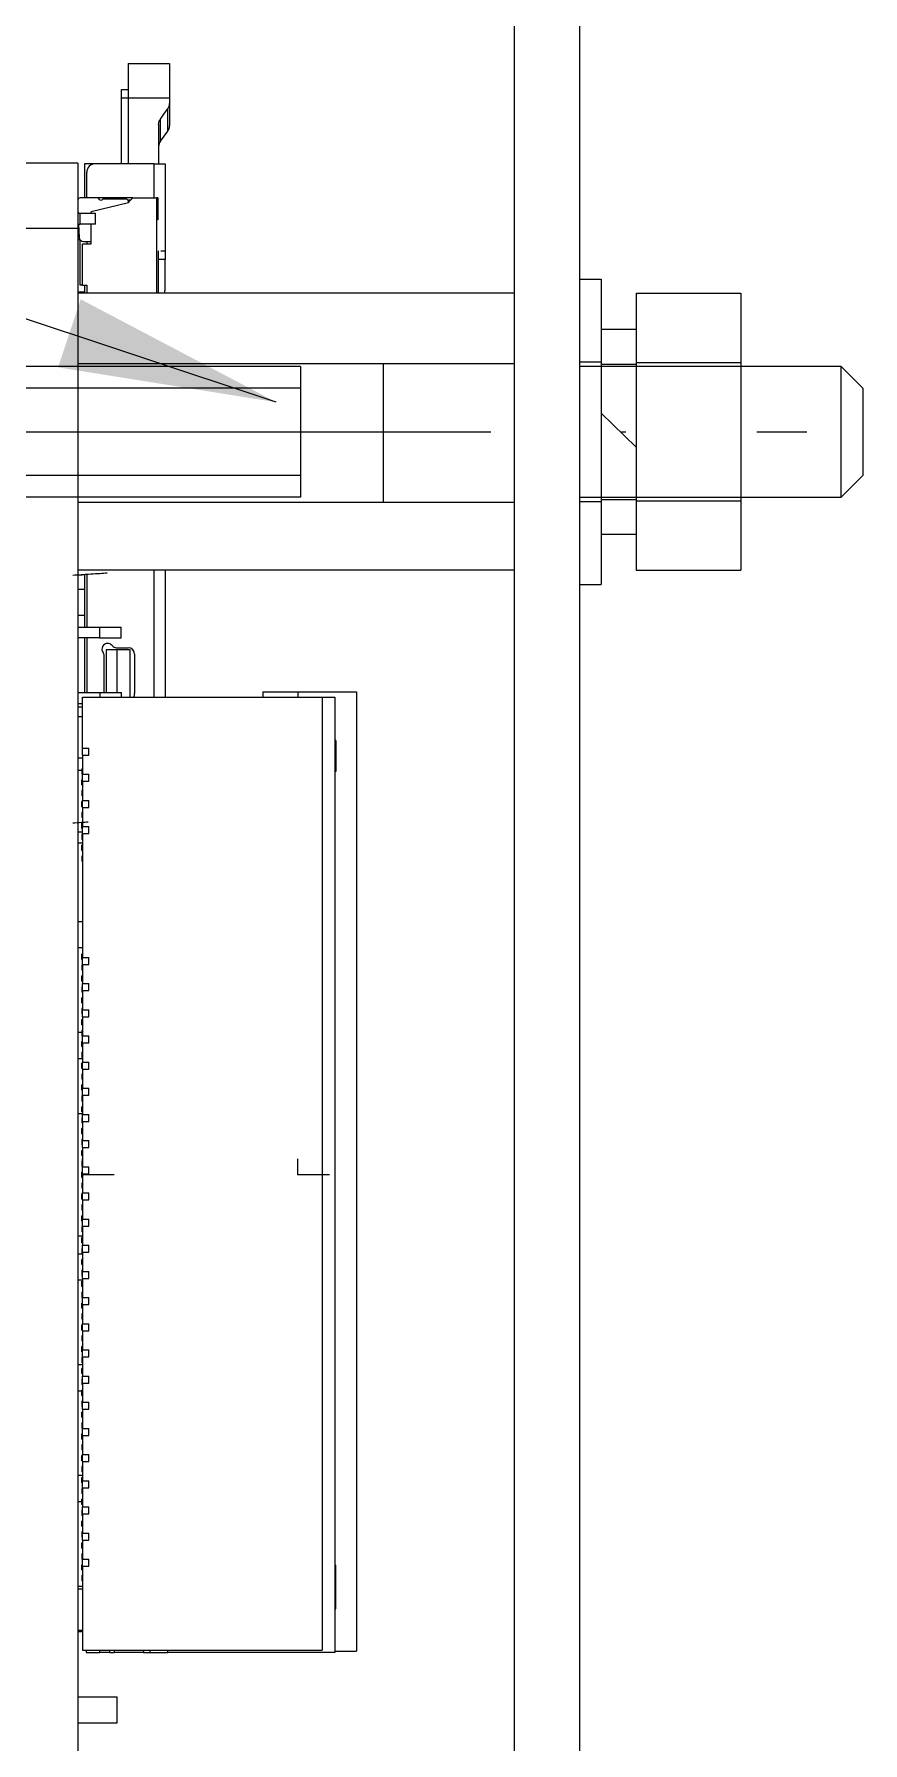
# Model space of a CAD drawing. Extents: x -34 to 51106, y -14166 to 1700.
# Drawn here: x 131.12 to 150.13, y 67.53 to 106.71 of the extents above; entities that cross this region are included whole.
import ezdxf

# ---------------------------------------------------------------- set-up
doc = ezdxf.new("R2010")
doc.units = 0
doc.linetypes.add('ACAD_ISO10W100', pattern=[18, 12, -3, 0, -3])
doc.linetypes.add('НЕВИДИМАЯ2', pattern=[4.7625, 3.175, -1.5875])
doc.layers.get('0').update_dxf_attribs({"linetype": 'CONTINUOUS'})
for name, color, linetype in [('1', 1, 'CONTINUOUS'), ('НЕВИДИМ', 1, 'НЕВИДИМАЯ2'), ('ОСИ', 3, 'ACAD_ISO10W100'), ('РАЗМЕРЫ', 2, 'CONTINUOUS')]:
    doc.layers.add(name, color=color, linetype=linetype)
doc.styles.add('ARIAL', font='arial.ttf', dxfattribs={"height": 3})
doc.dimstyles.new('ARIAL', dxfattribs={"dimscale": 0, "dimtxt": 3, "dimasz": 3, "dimexe": 2, "dimexo": 0, "dimgap": 2, "dimtad": 1, "dimtoh": 1, "dimdec": 1, "dimrnd": 0.1, "dimzin": 9, "dimtxsty": 'ARIAL', "dimblk": 'OPEN', "dimcen": -3, "dimdle": 1.25, "dimclrd": 256, "dimclre": 256, "dimclrt": 256, "dimazin": 3, "dimtfac": 1, "dimtdec": 1, "dimtmove": 0, "dimatfit": 3, "dimtvp": 1.5, "dimtolj": 1, "dimtzin": 1})

# ---------------------------------------------------------------- blocks, each defined once
blk = doc.blocks.new('A$CE64F091F')
for p, q in [((-0.5, 3.5), (-0.5, -3.5)), ((-0.5, 3.5), (0, 3.5)), ((0, 3.5), (0, -3.5)), ((-1.3, 2.75), (-1.3, -2.75)), ((-1.3, 2.35), (-1.3, -2.35)), ((-1.3, 2.35), (-0.5, 2.35)), ((-0.5, 2.35), (-0.5, -2.35)), ((0, 2.35), (0, -2.35)), ((-0.5, 1.6), (0, 1.6)), ((-1.3, 1.55), (-0.5, 1.55)), ((6.7, 1.5), (-1.3, 1.5)), ((6.7, 1.5), (6.7, -1.5)), ((-1.3, 0.428), (-0.5, -0.357)), ((6.7, -1.5), (-1.3, -1.5)), ((-1.3, -1.55), (-0.5, -1.55)), ((-0.5, -1.6), (0, -1.6)), ((-1.3, -2.35), (-0.5, -2.35)), ((-0.5, -3.5), (0, -3.5))]:
    blk.add_line(p, q)
blk.add_arc((-0.549, 0), 2.851, 105.2667, 254.7333)
at = {"layer": '1'}
for p, q in [((6.7, 1), (-1.3, 1)), ((6.7, -1), (-1.3, -1))]:
    blk.add_line(p, q, dxfattribs=at)
at = {"layer": 'ОСИ'}
blk.add_line((-4.413, 0), (9.583, 0), dxfattribs=at)

msp = doc.modelspace()

# ---------------------------------------------------------------- linework, layer by layer
for p, q in [((142.1273, 205.089), (142.1273, 25.089)), ((143.6273, 205.089), (143.6273, 25.089)), ((133.2773, 106.0356), (134.2273, 106.0356)), ((133.2773, 106.0356), (133.2773, 105.2356)), ((134.2273, 106.0356), (134.2273, 105.2356)), ((133.1273, 105.2356), (133.1273, 105.4356)), ((133.1273, 105.4356), (133.2773, 105.4356)), ((133.2773, 105.2356), (133.1273, 105.2356)), ((133.1273, 103.7356), (133.1273, 105.2356)), ((133.2773, 105.2356), (133.2773, 103.7356)), ((134.2273, 105.2356), (133.2773, 105.2356)), ((134.2273, 105.2356), (134.2273, 105.1168)), ((134.2273, 105.1168), (134.2273, 104.6012)), ((133.9773, 104.6373), (133.9773, 103.7356)), ((134.0161, 104.2485), (134.0161, 104.7579)), ((134.1884, 104.4827), (134.1884, 104.9962)), ((134.0161, 104.2485), (134.1884, 104.4827)), ((132.1273, 103.7509), (130.5273, 103.7509)), ((132.1273, 103.7509), (132.1273, 102.2509)), ((132.5273, 103.7356), (132.2773, 103.7356)), ((132.2773, 103.7356), (132.2773, 102.9509)), ((132.3273, 102.9509), (132.3273, 103.5356)), ((133.8773, 103.7356), (132.5273, 103.7356)), ((133.8773, 103.7356), (134.1273, 103.7356)), ((133.8773, 102.9509), (133.8773, 103.7356)), ((134.1273, 103.7356), (134.1273, 101.7356)), ((132.1273, 102.6543), (132.1298, 102.6009)), ((132.5707, 102.9509), (132.1773, 102.9509)), ((133.2873, 102.8402), (132.4273, 102.6322)), ((133.3873, 102.9509), (132.5707, 102.9509)), ((133.2473, 102.9209), (132.6973, 102.9209)), ((133.3873, 102.9509), (133.2873, 102.8509)), ((133.3373, 102.9009), (133.2873, 102.9009)), ((133.2873, 102.8509), (133.2873, 102.9009)), ((133.2873, 102.8509), (133.2873, 102.8402)), ((133.3873, 102.9509), (133.9273, 102.9509)), ((133.9273, 102.9509), (133.9273, 100.7642)), ((133.9573, 102.9509), (133.9273, 102.9509)), ((133.9573, 102.9509), (133.9573, 102.4504)), ((132.1273, 102.6009), (132.1773, 102.6009)), ((132.1273, 102.3509), (132.1773, 102.3509)), ((132.1419, 102.3509), (132.1567, 102.046)), ((132.1773, 102.3509), (132.1773, 102.6009)), ((132.1773, 102.6009), (132.5273, 102.6009)), ((132.5273, 102.3509), (132.1773, 102.3509)), ((132.4273, 102.6009), (132.4273, 102.6322)), ((132.4273, 101.9011), (132.4273, 102.3509)), ((132.5273, 102.3509), (132.5273, 102.6009)), ((133.9573, 102.4504), (133.9273, 102.4504)), ((132.1273, 102.2509), (130.5273, 102.2509)), ((132.1273, 102.2509), (132.1468, 102.2509)), ((132.1273, 102.2509), (132.1273, 30.2509)), ((132.1273, 102.0009), (132.17, 102.0009)), ((132.1773, 100.9509), (132.1773, 101.9899)), ((132.2273, 101.9011), (132.4273, 101.9011)), ((132.2273, 100.9509), (132.2273, 101.9011)), ((132.2566, 101.9509), (132.4273, 101.9509)), ((132.3273, 101.9509), (132.3273, 101.9011)), ((133.9773, 100.7642), (133.9773, 101.7356)), ((134.1273, 101.5356), (133.9773, 101.5356)), ((134.0273, 101.7356), (134.1273, 101.7356)), ((134.1273, 101.7356), (134.1273, 101.5356)), ((134.1273, 100.9106), (134.1273, 101.5356)), ((143.6273, 101.089), (143.6273, 94.089)), ((143.6273, 101.089), (144.1273, 101.089)), ((144.1273, 101.089), (144.1273, 94.089)), ((132.1291, 100.7644), (132.1273, 100.7644)), ((142.1273, 100.7642), (132.1273, 100.7642)), ((132.2273, 100.9509), (132.1773, 100.9509)), ((132.1773, 100.8009), (132.2473, 100.8009)), ((132.2273, 100.9509), (132.3273, 100.9509)), ((132.2773, 100.9509), (132.2773, 100.7909)), ((132.3273, 100.9509), (132.3273, 100.7642)), ((134.1189, 100.7642), (134.1229, 100.8103)), ((142.1273, 100.7644), (134.1273, 100.7644)), ((144.9273, 100.7644), (144.9273, 94.4136)), ((144.9273, 100.7644), (147.3273, 100.7644)), ((147.3273, 100.7644), (147.3273, 94.4136)), ((144.1273, 99.939), (144.1273, 95.239)), ((144.1273, 99.939), (144.9273, 99.939)), ((144.9273, 99.939), (144.9273, 95.239)), ((142.1273, 99.143), (132.1273, 99.143)), ((143.6273, 99.189), (144.1273, 99.189)), ((144.1273, 99.139), (144.9273, 99.139)), ((144.9273, 99.1767), (147.3273, 99.1767)), ((149.6273, 99.089), (143.6273, 99.089)), ((150.1273, 98.589), (149.6273, 99.089)), ((149.6273, 96.089), (149.6273, 99.089)), ((150.1273, 98.589), (150.1273, 96.589)), ((144.1273, 98.0169), (144.9273, 97.2322)), ((149.6273, 96.089), (150.1273, 96.589)), ((149.6273, 96.089), (150.1273, 96.589)), ((143.6273, 96.089), (149.6273, 96.089)), ((143.6273, 96.089), (149.6273, 96.089)), ((144.1273, 96.039), (144.9273, 96.039)), ((144.9273, 96.0013), (147.3273, 96.0013)), ((142.1273, 95.9678), (132.1273, 95.9678)), ((143.6273, 95.989), (144.1273, 95.989)), ((144.1273, 95.239), (144.9273, 95.239)), ((142.1273, 94.4138), (132.1273, 94.4138)), ((132.2773, 94.3019), (132.2773, 93.1109)), ((132.3273, 94.3224), (132.3273, 93.1109)), ((132.3648, 94.3248), (132.365, 94.3248)), ((133.8773, 91.5009), (133.8773, 94.4138)), ((134.1273, 94.4138), (134.1273, 91.5009)), ((142.1273, 94.4135), (134.1273, 94.4135)), ((143.6273, 94.089), (144.1273, 94.089)), ((144.9273, 94.4136), (147.3273, 94.4136)), ((132.1273, 93.9809), (132.2773, 93.9809)), ((132.1273, 93.3809), (132.2773, 93.3809)), ((132.1273, 93.1109), (132.6173, 93.1109)), ((132.6173, 92.8609), (132.1273, 92.8609)), ((132.2773, 92.8609), (132.2773, 91.6109)), ((132.3273, 92.8609), (132.3273, 91.6109)), ((132.6173, 93.1109), (132.6173, 92.8609)), ((132.6173, 93.1109), (133.1173, 93.1109)), ((132.6173, 92.8609), (133.1173, 92.8609)), ((133.1173, 92.8609), (133.1173, 93.1109)), ((132.7773, 92.5856), (132.7773, 91.6109)), ((133.0273, 92.5856), (132.7773, 92.5856)), ((133.0122, 92.6356), (133.2773, 92.6356)), ((133.0273, 91.6109), (133.0273, 92.5856)), ((133.3273, 92.5856), (133.0273, 92.5856)), ((133.3273, 91.5009), (133.3273, 92.5856)), ((133.4273, 92.4856), (133.4273, 91.5856)), ((132.7273, 91.6189), (132.7273, 92.4523)), ((132.1273, 91.6109), (132.6273, 91.6109)), ((132.1273, 91.3609), (132.2273, 91.3609)), ((132.2273, 91.5009), (137.7273, 91.5009)), ((132.2273, 90.3359), (132.2273, 91.5009)), ((132.6273, 91.6109), (132.6273, 91.5009)), ((132.6273, 91.6109), (133.1273, 91.6109)), ((132.727, 91.6109), (132.7273, 91.6189)), ((133.1273, 91.5009), (133.1273, 91.6109)), ((136.3673, 91.6259), (137.1673, 91.6259)), ((136.3673, 91.6259), (136.3673, 91.5009)), ((137.1673, 91.6259), (137.1673, 91.5009)), ((137.1673, 91.6259), (138.5173, 91.6259)), ((137.7273, 91.5009), (138.0173, 91.5009)), ((137.7273, 91.5009), (137.7273, 69.6509)), ((138.0173, 91.5009), (138.0173, 69.6009)), ((138.5173, 91.6259), (138.5173, 69.6259)), ((132.2273, 91.2759), (132.1273, 91.2759)), ((132.2273, 91.0509), (132.1273, 91.0509)), ((138.0173, 90.5175), (138.0373, 90.5175)), ((138.0173, 90.5156), (138.0373, 90.5156)), ((132.2273, 90.3359), (132.3773, 90.3359)), ((132.2273, 90.1759), (132.2273, 90.3359)), ((132.2273, 90.1759), (132.3773, 90.1759)), ((132.2273, 90.1759), (132.2273, 89.7359)), ((132.3773, 90.1759), (132.3773, 90.3359)), ((138.0173, 90.5009), (138.0373, 90.5009)), ((138.0373, 90.5009), (138.0373, 89.8009)), ((132.2273, 90.1009), (132.1273, 90.1009)), ((132.1273, 89.8259), (132.2173, 89.8259)), ((132.2273, 89.8609), (132.2173, 89.8609)), ((132.2173, 89.8609), (132.2173, 89.7409)), ((132.2273, 89.7409), (132.2173, 89.7409)), ((132.2273, 89.5759), (132.2273, 89.7359)), ((132.2273, 89.7359), (132.3773, 89.7359)), ((132.3773, 89.5759), (132.3773, 89.7359)), ((138.0373, 89.8009), (138.0173, 89.8009)), ((132.2173, 89.4909), (132.2173, 89.6109)), ((132.2245, 89.6109), (132.2173, 89.6109)), ((132.2173, 89.4909), (132.2245, 89.4909)), ((132.2173, 89.3609), (132.2173, 89.2409)), ((132.2273, 89.3609), (132.2173, 89.3609)), ((132.2245, 89.6109), (132.2245, 89.4909)), ((132.2273, 89.6109), (132.2245, 89.6109)), ((132.2245, 89.4909), (132.2273, 89.4909)), ((132.2273, 89.5759), (132.3773, 89.5759)), ((132.2273, 89.5759), (132.2273, 89.1359)), ((132.2273, 89.2409), (132.2173, 89.2409)), ((132.2173, 88.9909), (132.2173, 89.1109)), ((132.2245, 89.1109), (132.2173, 89.1109)), ((132.2173, 88.9909), (132.2245, 88.9909)), ((132.2245, 89.1109), (132.2245, 88.9909)), ((132.2273, 89.1109), (132.2245, 89.1109)), ((132.2245, 88.9909), (132.2273, 88.9909)), ((132.2273, 89.1359), (132.3773, 89.1359)), ((132.2273, 88.9759), (132.2273, 89.1359)), ((132.2273, 88.9759), (132.3773, 88.9759)), ((132.2273, 88.9759), (132.2273, 88.5359)), ((132.3773, 88.9759), (132.3773, 89.1359)), ((132.2273, 88.8609), (132.2173, 88.8609)), ((132.2173, 88.8609), (132.2173, 88.7409)), ((132.2273, 88.7409), (132.2173, 88.7409)), ((132.2173, 88.4909), (132.2173, 88.6109)), ((132.2245, 88.6109), (132.2173, 88.6109)), ((132.2245, 88.6109), (132.2245, 88.4909)), ((132.2273, 88.6109), (132.2245, 88.6109)), ((132.2273, 88.4109), (132.1273, 88.4109)), ((132.1273, 88.1609), (132.2273, 88.1609)), ((132.2173, 88.4909), (132.2245, 88.4909)), ((132.2273, 88.3609), (132.2173, 88.3609)), ((132.2173, 88.3609), (132.2173, 88.2409)), ((132.2273, 88.2409), (132.2173, 88.2409)), ((132.2245, 88.4909), (132.2273, 88.4909)), ((132.2273, 88.3759), (132.2273, 88.5359)), ((132.2273, 88.5359), (132.3773, 88.5359)), ((132.2273, 88.3759), (132.3773, 88.3759)), ((132.2273, 88.3759), (132.2273, 85.5359)), ((132.3773, 88.3759), (132.3773, 88.5359)), ((132.2173, 87.9909), (132.2173, 88.1109)), ((132.2245, 88.1109), (132.2173, 88.1109)), ((132.2173, 87.9909), (132.2245, 87.9909)), ((132.2173, 87.8609), (132.2173, 87.7409)), ((132.2273, 87.8609), (132.2173, 87.8609)), ((132.2245, 88.1109), (132.2245, 87.9909)), ((132.2273, 88.1109), (132.2245, 88.1109)), ((132.2245, 87.9909), (132.2273, 87.9909)), ((132.2273, 87.7409), (132.2173, 87.7409)), ((132.1273, 86.3609), (132.2273, 86.3609)), ((132.1273, 85.7609), (132.2273, 85.7609)), ((132.2173, 85.4909), (132.2173, 85.6109)), ((132.2245, 85.6109), (132.2173, 85.6109)), ((132.2173, 85.4909), (132.2245, 85.4909)), ((132.2245, 85.6109), (132.2245, 85.4909)), ((132.2273, 85.6109), (132.2245, 85.6109)), ((132.2245, 85.4909), (132.2273, 85.4909)), ((132.2273, 85.5359), (132.3773, 85.5359)), ((132.2273, 85.3759), (132.2273, 85.5359)), ((132.3773, 85.3759), (132.3773, 85.5359)), ((132.2173, 85.3609), (132.2173, 85.2409)), ((132.2273, 85.3609), (132.2173, 85.3609)), ((132.2273, 85.2409), (132.2173, 85.2409)), ((132.2173, 84.9909), (132.2173, 85.1109)), ((132.2245, 85.1109), (132.2173, 85.1109)), ((132.2245, 85.1109), (132.2245, 84.9909)), ((132.2273, 85.1109), (132.2245, 85.1109)), ((132.2273, 85.3759), (132.3773, 85.3759)), ((132.2273, 85.3759), (132.2273, 84.9359)), ((132.2173, 84.9909), (132.2245, 84.9909)), ((132.2173, 84.8609), (132.2173, 84.7409)), ((132.2273, 84.8609), (132.2173, 84.8609)), ((132.2273, 84.7409), (132.2173, 84.7409)), ((132.2245, 84.9909), (132.2273, 84.9909)), ((132.2273, 84.7759), (132.2273, 84.9359)), ((132.2273, 84.9359), (132.3773, 84.9359)), ((132.2273, 84.7759), (132.3773, 84.7759)), ((132.2273, 84.7759), (132.2273, 84.3359)), ((132.3773, 84.7759), (132.3773, 84.9359)), ((132.2173, 84.4909), (132.2173, 84.6109)), ((132.2245, 84.6109), (132.2173, 84.6109)), ((132.2173, 84.4909), (132.2245, 84.4909)), ((132.2173, 84.3609), (132.2173, 84.2409)), ((132.2273, 84.3609), (132.2173, 84.3609)), ((132.2273, 84.2409), (132.2173, 84.2409)), ((132.2245, 84.6109), (132.2245, 84.4909)), ((132.2273, 84.6109), (132.2245, 84.6109)), ((132.2245, 84.4909), (132.2273, 84.4909)), ((132.2273, 84.3359), (132.3773, 84.3359)), ((132.2273, 84.1759), (132.2273, 84.3359)), ((132.3773, 84.1759), (132.3773, 84.3359)), ((132.2173, 83.9909), (132.2173, 84.1109)), ((132.2245, 84.1109), (132.2173, 84.1109)), ((132.2173, 83.9909), (132.2245, 83.9909)), ((132.2273, 83.8609), (132.2173, 83.8609)), ((132.2173, 83.8609), (132.2173, 83.7409)), ((132.2245, 84.1109), (132.2245, 83.9909)), ((132.2273, 84.1109), (132.2245, 84.1109)), ((132.2245, 83.9909), (132.2273, 83.9909)), ((132.2273, 84.1759), (132.3773, 84.1759)), ((132.2273, 84.1759), (132.2273, 83.7359)), ((132.1273, 83.8209), (132.2173, 83.8209)), ((132.2273, 83.7409), (132.2173, 83.7409)), ((132.2173, 83.4909), (132.2173, 83.6109)), ((132.2245, 83.6109), (132.2173, 83.6109)), ((132.2173, 83.4909), (132.2245, 83.4909)), ((132.2245, 83.6109), (132.2245, 83.4909)), ((132.2273, 83.6109), (132.2245, 83.6109)), ((132.2245, 83.4909), (132.2273, 83.4909)), ((132.2273, 83.5759), (132.2273, 83.7359)), ((132.2273, 83.7359), (132.3773, 83.7359)), ((132.2273, 83.5759), (132.3773, 83.5759)), ((132.2273, 83.5759), (132.2273, 83.1359)), ((132.3773, 83.5759), (132.3773, 83.7359)), ((132.1273, 83.2209), (132.2273, 83.2209)), ((132.2173, 83.3609), (132.2173, 83.2409)), ((132.2273, 83.3609), (132.2173, 83.3609)), ((132.2273, 83.2409), (132.2173, 83.2409)), ((132.2173, 82.9909), (132.2173, 83.1109)), ((132.2245, 83.1109), (132.2173, 83.1109)), ((132.2245, 83.1109), (132.2245, 82.9909)), ((132.2273, 83.1109), (132.2245, 83.1109)), ((132.2273, 82.9759), (132.2273, 83.1359)), ((132.2273, 83.1359), (132.3773, 83.1359)), ((132.3773, 82.9759), (132.3773, 83.1359)), ((132.2173, 82.9909), (132.2245, 82.9909)), ((132.2173, 82.8609), (132.2173, 82.7409)), ((132.2273, 82.8609), (132.2173, 82.8609)), ((132.2273, 82.7409), (132.2173, 82.7409)), ((132.2245, 82.9909), (132.2273, 82.9909)), ((132.2273, 82.9759), (132.3773, 82.9759)), ((132.2273, 82.9759), (132.2273, 82.5359)), ((132.2173, 82.4909), (132.2173, 82.6109)), ((132.2245, 82.6109), (132.2173, 82.6109)), ((132.2173, 82.4909), (132.2245, 82.4909)), ((132.2173, 82.3609), (132.2173, 82.2409)), ((132.2273, 82.3609), (132.2173, 82.3609)), ((132.2245, 82.6109), (132.2245, 82.4909)), ((132.2273, 82.6109), (132.2245, 82.6109)), ((132.2245, 82.4909), (132.2273, 82.4909)), ((132.2273, 82.3759), (132.2273, 82.5359)), ((132.2273, 82.5359), (132.3773, 82.5359)), ((132.2273, 82.3759), (132.3773, 82.3759)), ((132.2273, 82.3759), (132.2273, 81.9359)), ((132.3773, 82.3759), (132.3773, 82.5359)), ((132.1273, 81.9545), (132.2273, 81.9545)), ((132.2273, 82.2409), (132.2173, 82.2409)), ((132.2173, 81.9909), (132.2173, 82.1109)), ((132.2245, 82.1109), (132.2173, 82.1109)), ((132.2173, 81.9909), (132.2245, 81.9909)), ((132.2245, 82.1109), (132.2245, 81.9909)), ((132.2273, 82.1109), (132.2245, 82.1109)), ((132.2245, 81.9909), (132.2273, 81.9909)), ((132.2273, 81.9359), (132.3773, 81.9359)), ((132.2273, 81.7759), (132.2273, 81.9359)), ((132.3773, 81.7759), (132.3773, 81.9359)), ((132.2273, 81.8609), (132.2173, 81.8609)), ((132.2173, 81.8609), (132.2173, 81.7409)), ((132.2273, 81.7409), (132.2173, 81.7409)), ((132.2173, 81.4909), (132.2173, 81.6109)), ((132.2245, 81.6109), (132.2173, 81.6109)), ((132.2245, 81.6109), (132.2245, 81.4909)), ((132.2273, 81.6109), (132.2245, 81.6109)), ((132.2273, 81.7759), (132.3773, 81.7759)), ((132.2273, 81.7759), (132.2273, 81.3359)), ((132.2173, 81.4909), (132.2245, 81.4909)), ((132.2173, 81.3609), (132.2173, 81.2409)), ((132.2273, 81.3609), (132.2173, 81.3609)), ((132.2273, 81.2409), (132.2173, 81.2409)), ((132.2173, 80.9909), (132.2173, 81.1109)), ((132.2245, 81.1109), (132.2173, 81.1109)), ((132.2245, 81.4909), (132.2273, 81.4909)), ((132.2245, 81.1109), (132.2245, 80.9909)), ((132.2273, 81.1109), (132.2245, 81.1109)), ((132.2273, 81.1759), (132.2273, 81.3359)), ((132.2273, 81.3359), (132.3773, 81.3359)), ((132.2273, 81.1759), (132.3773, 81.1759)), ((132.2273, 81.1759), (132.2273, 80.7359)), ((132.3773, 81.1759), (132.3773, 81.3359)), ((132.2173, 80.9909), (132.2245, 80.9909)), ((132.2173, 80.8609), (132.2173, 80.7409)), ((132.2273, 80.8609), (132.2173, 80.8609)), ((132.2273, 80.7409), (132.2173, 80.7409)), ((132.2245, 80.9909), (132.2273, 80.9909)), ((132.2273, 80.5545), (132.2273, 80.9192)), ((132.2273, 80.5759), (132.2273, 80.7359)), ((132.2273, 80.7359), (132.3773, 80.7359)), ((132.3773, 80.5759), (132.3773, 80.7359)), ((137.1673, 80.5545), (137.1673, 80.9192)), ((132.2173, 80.4909), (132.2173, 80.6109)), ((132.2245, 80.6109), (132.2173, 80.6109)), ((132.2173, 80.4909), (132.2245, 80.4909)), ((132.2173, 80.3609), (132.2173, 80.2409)), ((132.2273, 80.3609), (132.2173, 80.3609)), ((132.2245, 80.6109), (132.2245, 80.4909)), ((132.2273, 80.6109), (132.2245, 80.6109)), ((132.2245, 80.4909), (132.2273, 80.4909)), ((132.2273, 80.5759), (132.3773, 80.5759)), ((132.2273, 80.5759), (132.2273, 80.1359)), ((132.2273, 80.5545), (132.9567, 80.5545)), ((137.1673, 80.5545), (137.8967, 80.5545)), ((132.2273, 80.2409), (132.2173, 80.2409)), ((132.2173, 79.9909), (132.2173, 80.1109)), ((132.2245, 80.1109), (132.2173, 80.1109)), ((132.2173, 79.9909), (132.2245, 79.9909)), ((132.2245, 80.1109), (132.2245, 79.9909)), ((132.2273, 80.1109), (132.2245, 80.1109)), ((132.2245, 79.9909), (132.2273, 79.9909)), ((132.2273, 80.1359), (132.3773, 80.1359)), ((132.2273, 79.9759), (132.2273, 80.1359)), ((132.2273, 79.9759), (132.3773, 79.9759)), ((132.2273, 79.9759), (132.2273, 79.5359)), ((132.3773, 79.9759), (132.3773, 80.1359)), ((132.2273, 79.8609), (132.2173, 79.8609)), ((132.2173, 79.8609), (132.2173, 79.7409)), ((132.2273, 79.7409), (132.2173, 79.7409)), ((132.2173, 79.4909), (132.2173, 79.6109)), ((132.2245, 79.6109), (132.2173, 79.6109)), ((132.2245, 79.6109), (132.2245, 79.4909)), ((132.2273, 79.6109), (132.2245, 79.6109)), ((132.2273, 79.3759), (132.2273, 79.5359)), ((132.2273, 79.5359), (132.3773, 79.5359)), ((132.3773, 79.3759), (132.3773, 79.5359)), ((132.1273, 79.1545), (132.2273, 79.1545)), ((132.2173, 79.4909), (132.2245, 79.4909)), ((132.2273, 79.3609), (132.2173, 79.3609)), ((132.2173, 79.3609), (132.2173, 79.2409)), ((132.2273, 79.2409), (132.2173, 79.2409)), ((132.2245, 79.4909), (132.2273, 79.4909)), ((132.2273, 79.3759), (132.3773, 79.3759)), ((132.2273, 79.3759), (132.2273, 78.9359)), ((132.2173, 78.9909), (132.2173, 79.1109)), ((132.2245, 79.1109), (132.2173, 79.1109)), ((132.2173, 78.9909), (132.2245, 78.9909)), ((132.2173, 78.8609), (132.2173, 78.7409)), ((132.2273, 78.8609), (132.2173, 78.8609)), ((132.2245, 79.1109), (132.2245, 78.9909)), ((132.2273, 79.1109), (132.2245, 79.1109)), ((132.2245, 78.9909), (132.2273, 78.9909)), ((132.2273, 78.7759), (132.2273, 78.9359)), ((132.2273, 78.9359), (132.3773, 78.9359)), ((132.2273, 78.7759), (132.3773, 78.7759)), ((132.2273, 78.7759), (132.2273, 78.3359)), ((132.3773, 78.7759), (132.3773, 78.9359)), ((132.1273, 78.7409), (132.2173, 78.7409)), ((132.2273, 78.7409), (132.2173, 78.7409)), ((132.2173, 78.4909), (132.2173, 78.6109)), ((132.2245, 78.6109), (132.2173, 78.6109)), ((132.2173, 78.4909), (132.2245, 78.4909)), ((132.2273, 78.3609), (132.2173, 78.3609)), ((132.2173, 78.3609), (132.2173, 78.2409)), ((132.2245, 78.6109), (132.2245, 78.4909)), ((132.2273, 78.6109), (132.2245, 78.6109)), ((132.2245, 78.4909), (132.2273, 78.4909)), ((132.1273, 78.1409), (132.2273, 78.1409)), ((132.2273, 78.2409), (132.2173, 78.2409)), ((132.2173, 77.9909), (132.2173, 78.1109)), ((132.2245, 78.1109), (132.2173, 78.1109)), ((132.2173, 77.9909), (132.2245, 77.9909)), ((132.2245, 78.1109), (132.2245, 77.9909)), ((132.2273, 78.1109), (132.2245, 78.1109)), ((132.2245, 77.9909), (132.2273, 77.9909)), ((132.2273, 78.1759), (132.2273, 78.3359)), ((132.2273, 78.3359), (132.3773, 78.3359)), ((132.2273, 78.1759), (132.3773, 78.1759)), ((132.2273, 78.1759), (132.2273, 77.7359)), ((132.3773, 78.1759), (132.3773, 78.3359)), ((132.2173, 77.8609), (132.2173, 77.7409)), ((132.2273, 77.8609), (132.2173, 77.8609)), ((132.2273, 77.7409), (132.2173, 77.7409)), ((132.2173, 77.4909), (132.2173, 77.6109)), ((132.2245, 77.6109), (132.2173, 77.6109)), ((132.2245, 77.6109), (132.2245, 77.4909)), ((132.2273, 77.6109), (132.2245, 77.6109)), ((132.2273, 77.5759), (132.2273, 77.7359)), ((132.2273, 77.7359), (132.3773, 77.7359)), ((132.3773, 77.5759), (132.3773, 77.7359)), ((132.2173, 77.4909), (132.2245, 77.4909)), ((132.2173, 77.3609), (132.2173, 77.2409)), ((132.2273, 77.3609), (132.2173, 77.3609)), ((132.2273, 77.2409), (132.2173, 77.2409)), ((132.2245, 77.4909), (132.2273, 77.4909)), ((132.2273, 77.5759), (132.3773, 77.5759)), ((132.2273, 77.5759), (132.2273, 77.1359)), ((132.2173, 76.9909), (132.2173, 77.1109)), ((132.2245, 77.1109), (132.2173, 77.1109)), ((132.2173, 76.9909), (132.2245, 76.9909)), ((132.2173, 76.8609), (132.2173, 76.7409)), ((132.2273, 76.8609), (132.2173, 76.8609)), ((132.2245, 77.1109), (132.2245, 76.9909)), ((132.2273, 77.1109), (132.2245, 77.1109)), ((132.2245, 76.9909), (132.2273, 76.9909)), ((132.2273, 76.9759), (132.2273, 77.1359)), ((132.2273, 77.1359), (132.3773, 77.1359)), ((132.2273, 76.9759), (132.3773, 76.9759)), ((132.2273, 76.9759), (132.2273, 76.5359)), ((132.3773, 76.9759), (132.3773, 77.1359)), ((132.2273, 76.7409), (132.2173, 76.7409)), ((132.2173, 76.4909), (132.2173, 76.6109)), ((132.2245, 76.6109), (132.2173, 76.6109)), ((132.2173, 76.4909), (132.2245, 76.4909)), ((132.2245, 76.6109), (132.2245, 76.4909)), ((132.2273, 76.6109), (132.2245, 76.6109)), ((132.2245, 76.4909), (132.2273, 76.4909)), ((132.2273, 76.5359), (132.3773, 76.5359)), ((132.2273, 76.3759), (132.2273, 76.5359)), ((132.3773, 76.3759), (132.3773, 76.5359)), ((132.1273, 76.2009), (132.2273, 76.2009)), ((132.2173, 76.3609), (132.2173, 76.2409)), ((132.2273, 76.3609), (132.2173, 76.3609)), ((132.2273, 76.2409), (132.2173, 76.2409)), ((132.2173, 75.9909), (132.2173, 76.1109)), ((132.2245, 76.1109), (132.2173, 76.1109)), ((132.2245, 76.1109), (132.2245, 75.9909)), ((132.2273, 76.1109), (132.2245, 76.1109)), ((132.2273, 76.3759), (132.3773, 76.3759)), ((132.2273, 76.3759), (132.2273, 75.9359)), ((132.2173, 75.9909), (132.2245, 75.9909)), ((132.2273, 75.8609), (132.2173, 75.8609)), ((132.2173, 75.8609), (132.2173, 75.7409)), ((132.2273, 75.7409), (132.2173, 75.7409)), ((132.2245, 75.9909), (132.2273, 75.9909)), ((132.2273, 75.7759), (132.2273, 75.9359)), ((132.2273, 75.9359), (132.3773, 75.9359)), ((132.2273, 75.7759), (132.3773, 75.7759)), ((132.2273, 75.7759), (132.2273, 75.3359)), ((132.3773, 75.7759), (132.3773, 75.9359)), ((132.1273, 75.6009), (132.2173, 75.6009)), ((132.2173, 75.4909), (132.2173, 75.6109)), ((132.2245, 75.6109), (132.2173, 75.6109)), ((132.2173, 75.4909), (132.2245, 75.4909)), ((132.2273, 75.3609), (132.2173, 75.3609)), ((132.2173, 75.3609), (132.2173, 75.2409)), ((132.2273, 75.2409), (132.2173, 75.2409)), ((132.2245, 75.6109), (132.2245, 75.4909)), ((132.2273, 75.6109), (132.2245, 75.6109)), ((132.2245, 75.4909), (132.2273, 75.4909)), ((132.2273, 75.1759), (132.2273, 75.3359)), ((132.2273, 75.3359), (132.3773, 75.3359)), ((132.3773, 75.1759), (132.3773, 75.3359)), ((132.2173, 74.9909), (132.2173, 75.1109)), ((132.2245, 75.1109), (132.2173, 75.1109)), ((132.2173, 74.9909), (132.2245, 74.9909)), ((132.2273, 74.8609), (132.2173, 74.8609)), ((132.2173, 74.8609), (132.2173, 74.7409)), ((132.2245, 75.1109), (132.2245, 74.9909)), ((132.2273, 75.1109), (132.2245, 75.1109)), ((132.2245, 74.9909), (132.2273, 74.9909)), ((132.2273, 75.1759), (132.3773, 75.1759)), ((132.2273, 75.1759), (132.2273, 74.7359)), ((132.2273, 74.7409), (132.2173, 74.7409)), ((132.2173, 74.4909), (132.2173, 74.6109)), ((132.2245, 74.6109), (132.2173, 74.6109)), ((132.2173, 74.4909), (132.2245, 74.4909)), ((132.2245, 74.6109), (132.2245, 74.4909)), ((132.2273, 74.6109), (132.2245, 74.6109)), ((132.2245, 74.4909), (132.2273, 74.4909)), ((132.2273, 74.7359), (132.3773, 74.7359)), ((132.2273, 74.5759), (132.2273, 74.7359)), ((132.2273, 74.5759), (132.3773, 74.5759)), ((132.2273, 74.5759), (132.2273, 74.1359)), ((132.3773, 74.5759), (132.3773, 74.7359)), ((132.2173, 74.3609), (132.2173, 74.2409)), ((132.2273, 74.3609), (132.2173, 74.3609)), ((132.2273, 74.2409), (132.2173, 74.2409)), ((132.2173, 73.9909), (132.2173, 74.1109)), ((132.2245, 74.1109), (132.2173, 74.1109)), ((132.2245, 74.1109), (132.2245, 73.9909)), ((132.2273, 74.1109), (132.2245, 74.1109)), ((132.2273, 73.9759), (132.2273, 74.1359)), ((132.2273, 74.1359), (132.3773, 74.1359)), ((132.3773, 73.9759), (132.3773, 74.1359)), ((132.1273, 73.6609), (132.2273, 73.6609)), ((132.2173, 73.9909), (132.2245, 73.9909)), ((132.2273, 73.8609), (132.2173, 73.8609)), ((132.2173, 73.8609), (132.2173, 73.7409)), ((132.2273, 73.7409), (132.2173, 73.7409)), ((132.2245, 73.9909), (132.2273, 73.9909)), ((132.2273, 73.9759), (132.3773, 73.9759)), ((132.2273, 73.9759), (132.2273, 73.5359)), ((132.2173, 73.4909), (132.2173, 73.6109)), ((132.2245, 73.6109), (132.2173, 73.6109)), ((132.2173, 73.4909), (132.2245, 73.4909)), ((132.2273, 73.3609), (132.2173, 73.3609)), ((132.2173, 73.3609), (132.2173, 73.2409)), ((132.2245, 73.6109), (132.2245, 73.4909)), ((132.2273, 73.6109), (132.2245, 73.6109)), ((132.2245, 73.4909), (132.2273, 73.4909)), ((132.2273, 73.3759), (132.2273, 73.5359)), ((132.2273, 73.5359), (132.3773, 73.5359)), ((132.2273, 73.3759), (132.3773, 73.3759)), ((132.2273, 73.3759), (132.2273, 72.9359)), ((132.3773, 73.3759), (132.3773, 73.5359)), ((132.1273, 73.0609), (132.2173, 73.0609)), ((132.2273, 73.2409), (132.2173, 73.2409)), ((132.2173, 72.9909), (132.2173, 73.1109)), ((132.2245, 73.1109), (132.2173, 73.1109)), ((132.2173, 72.9909), (132.2245, 72.9909)), ((132.2245, 73.1109), (132.2245, 72.9909)), ((132.2273, 73.1109), (132.2245, 73.1109)), ((132.2245, 72.9909), (132.2273, 72.9909)), ((132.2273, 72.7759), (132.2273, 72.9359)), ((132.2273, 72.9359), (132.3773, 72.9359)), ((132.3773, 72.7759), (132.3773, 72.9359)), ((132.2273, 72.8609), (132.2173, 72.8609)), ((132.2173, 72.8609), (132.2173, 72.7409)), ((132.2273, 72.7409), (132.2173, 72.7409)), ((132.2173, 72.4909), (132.2173, 72.6109)), ((132.2245, 72.6109), (132.2173, 72.6109)), ((132.2173, 72.4909), (132.2245, 72.4909)), ((132.2245, 72.6109), (132.2245, 72.4909)), ((132.2273, 72.6109), (132.2245, 72.6109)), ((132.2245, 72.4909), (132.2273, 72.4909)), ((132.2273, 72.7759), (132.3773, 72.7759)), ((132.2273, 72.7759), (132.2273, 72.3359)), ((132.2273, 72.3609), (132.2173, 72.3609)), ((132.2173, 72.3609), (132.2173, 72.2409)), ((132.2273, 72.2409), (132.2173, 72.2409)), ((132.2173, 71.9909), (132.2173, 72.1109)), ((132.2245, 72.1109), (132.2173, 72.1109)), ((132.2245, 72.1109), (132.2245, 71.9909)), ((132.2273, 72.1109), (132.2245, 72.1109)), ((132.2273, 72.3359), (132.3773, 72.3359)), ((132.2273, 72.1759), (132.2273, 72.3359)), ((132.2273, 72.1759), (132.3773, 72.1759)), ((132.2273, 72.1759), (132.2273, 71.7359)), ((132.3773, 72.1759), (132.3773, 72.3359)), ((132.2173, 71.9909), (132.2245, 71.9909)), ((132.2273, 71.8609), (132.2173, 71.8609)), ((132.2173, 71.8609), (132.2173, 71.7409)), ((132.2273, 71.7409), (132.2173, 71.7409)), ((132.2245, 71.9909), (132.2273, 71.9909)), ((132.2273, 71.5759), (132.2273, 71.7359)), ((132.2273, 71.7359), (132.3773, 71.7359)), ((132.3773, 71.5759), (132.3773, 71.7359)), ((132.2173, 71.4909), (132.2173, 71.6109)), ((132.2245, 71.6109), (132.2173, 71.6109)), ((132.2173, 71.4909), (132.2245, 71.4909)), ((132.2173, 71.3609), (132.2173, 71.2409)), ((132.2273, 71.3609), (132.2173, 71.3609)), ((132.2245, 71.6109), (132.2245, 71.4909)), ((132.2273, 71.6109), (132.2245, 71.6109)), ((132.2245, 71.4909), (132.2273, 71.4909)), ((132.2273, 71.5759), (132.3773, 71.5759)), ((132.2273, 71.5759), (132.2273, 69.6509)), ((138.0173, 71.6009), (138.0373, 71.6009)), ((138.0373, 70.9651), (138.0373, 71.6009)), ((132.1273, 71.1209), (132.2273, 71.1209)), ((132.2273, 71.0509), (132.1273, 71.0509)), ((132.2273, 71.2409), (132.2173, 71.2409)), ((138.0373, 70.9651), (138.0173, 70.9651)), ((138.0373, 70.6009), (138.0373, 70.9651)), ((138.0173, 70.6009), (138.0373, 70.6009)), ((132.2273, 70.1009), (132.1273, 70.1009)), ((132.1273, 70.0759), (132.2273, 70.0759)), ((132.2273, 69.6509), (137.7273, 69.6509)), ((132.3173, 69.6509), (132.3173, 69.6009)), ((132.3173, 69.6009), (132.6173, 69.6009)), ((132.6173, 69.6509), (132.6173, 69.6009)), ((132.8573, 69.6009), (132.6173, 69.6009)), ((132.8573, 69.6009), (132.8573, 69.6509)), ((132.8573, 69.6009), (132.9573, 69.6009)), ((132.9573, 69.6509), (132.9573, 69.6009)), ((133.6273, 69.6009), (132.9573, 69.6009)), ((133.6273, 69.6509), (133.6273, 69.6009)), ((133.6273, 69.6009), (133.7773, 69.6009)), ((133.7773, 69.6509), (133.7773, 69.6009)), ((133.7773, 69.6009), (134.1773, 69.6009)), ((134.1773, 69.6509), (134.1773, 69.6009)), ((138.0173, 69.6009), (134.1773, 69.6009)), ((138.0173, 69.6259), (138.5173, 69.6259)), ((132.1273, 68.5809), (133.0273, 68.5809)), ((133.0273, 67.9809), (133.0273, 68.5809)), ((132.1273, 67.9809), (133.0273, 67.9809))]:
    msp.add_line(p, q)
at = {"flags": 128}
msp.add_lwpolyline([(134.0161, 104.7579), (134.1127, 104.8914), (134.1884, 104.9962)], dxfattribs=at)
for centre, radius, start, end in [((134.1773, 104.13), 0.2, 143.67317, 180), ((134.0273, 104.6012), 0.2, 323.67317, 0), ((132.5273, 103.5356), 0.2, 90, 180), ((132.1773, 102.9009), 0.05, 90, 180), ((132.5707, 102.9009), 0.05, 30, 90), ((132.6573, 102.9509), 0.05, 210, 323.1301), ((133.2873, 102.9509), 0.05, 216.8699, 270), ((132.2566, 102.0509), 0.1, 182.76758, 270), ((132.1773, 100.7509), 0.05, 90, 164.3185), ((132.2473, 100.7509), 0.05, 15.6815, 90), ((132.9773, 100.9106), 1.15, 355, 360), ((132.8073, 92.6056), 0.13, 90, 216.12893), ((132.5973, 92.4523), 0.13, 0, 36.12893), ((132.8073, 92.6056), 0.13, 37.97987, 90), ((133.0122, 92.7656), 0.13, 217.97987, 270), ((133.2773, 92.4856), 0.15, 0, 90), ((133.2773, 91.5856), 0.15, 325.6065, 0)]:
    msp.add_arc(centre, radius, start, end)
for points, knots in [([(134.1884, 104.9962), (134.1997, 105.0147), (134.2224, 105.0517), (134.2257, 105.0951), (134.2273, 105.1168)], [0, 0, 0, 0, 0.4991645, 1, 1, 1, 1]), ([(133.9773, 104.6373), (133.9789, 104.659), (133.9821, 104.7023), (134.0048, 104.7394), (134.0161, 104.7579)], [0, 0, 0, 0, 0.500804, 1, 1, 1, 1]), ([(132.138, 94.3019), (132.1762, 94.3063), (132.2441, 94.3141), (132.3168, 94.322), (132.3486, 94.3254)], [0, 0, 0, 0, 0.5632825, 1, 1, 1, 1]), ([(138.0373, 90.5009), (138.0373, 90.5025), (138.0373, 90.5168), (138.0373, 90.5161), (138.0373, 90.5156)], [0, 0, 0, 0, 0.1150431, 1, 1, 1, 1]), ([(132.0065, 88.6219), (132.0734, 88.6263), (132.1888, 88.6339), (132.3125, 88.6415), (132.3645, 88.6447)], [0, 0, 0, 0, 0.5793197, 1, 1, 1, 1])]:
    msp.add_open_spline(points, degree=3, knots=knots)
msp.add_open_spline([(132.0065, 94.3019), (132.0734, 94.3063), (132.2071, 94.3151), (132.4244, 94.3284), (132.6325, 94.3416), (132.7439, 94.3504), (132.7996, 94.3548)], degree=3)
for p in [(132.2273, 80.5545), (137.1673, 80.5545)]:
    msp.add_point(p)
at = {"layer": 'НЕВИДИМ'}
msp.add_line((139.1273, 99.143), (139.1273, 95.9678), dxfattribs=at)
at = {"layer": 'ОСИ'}
msp.add_line((129.5931, 97.589), (148.8464, 97.589), dxfattribs=at)

# ---------------------------------------------------------------- block references
msp.add_blockref('A$CE64F091F', (130.5273, 97.589))

# ---------------------------------------------------------------- leaders
at = {"layer": 'РАЗМЕРЫ'}
msp.add_leader([(136.6738, 98.267), (71.8351, 119.8408), (61.0918, 119.8408)], dimstyle='ARIAL', override={"dimscale": 1, "dimasz": 5, "dimtad": 0}, dxfattribs=at)

doc.saveas('drawing.dxf')
